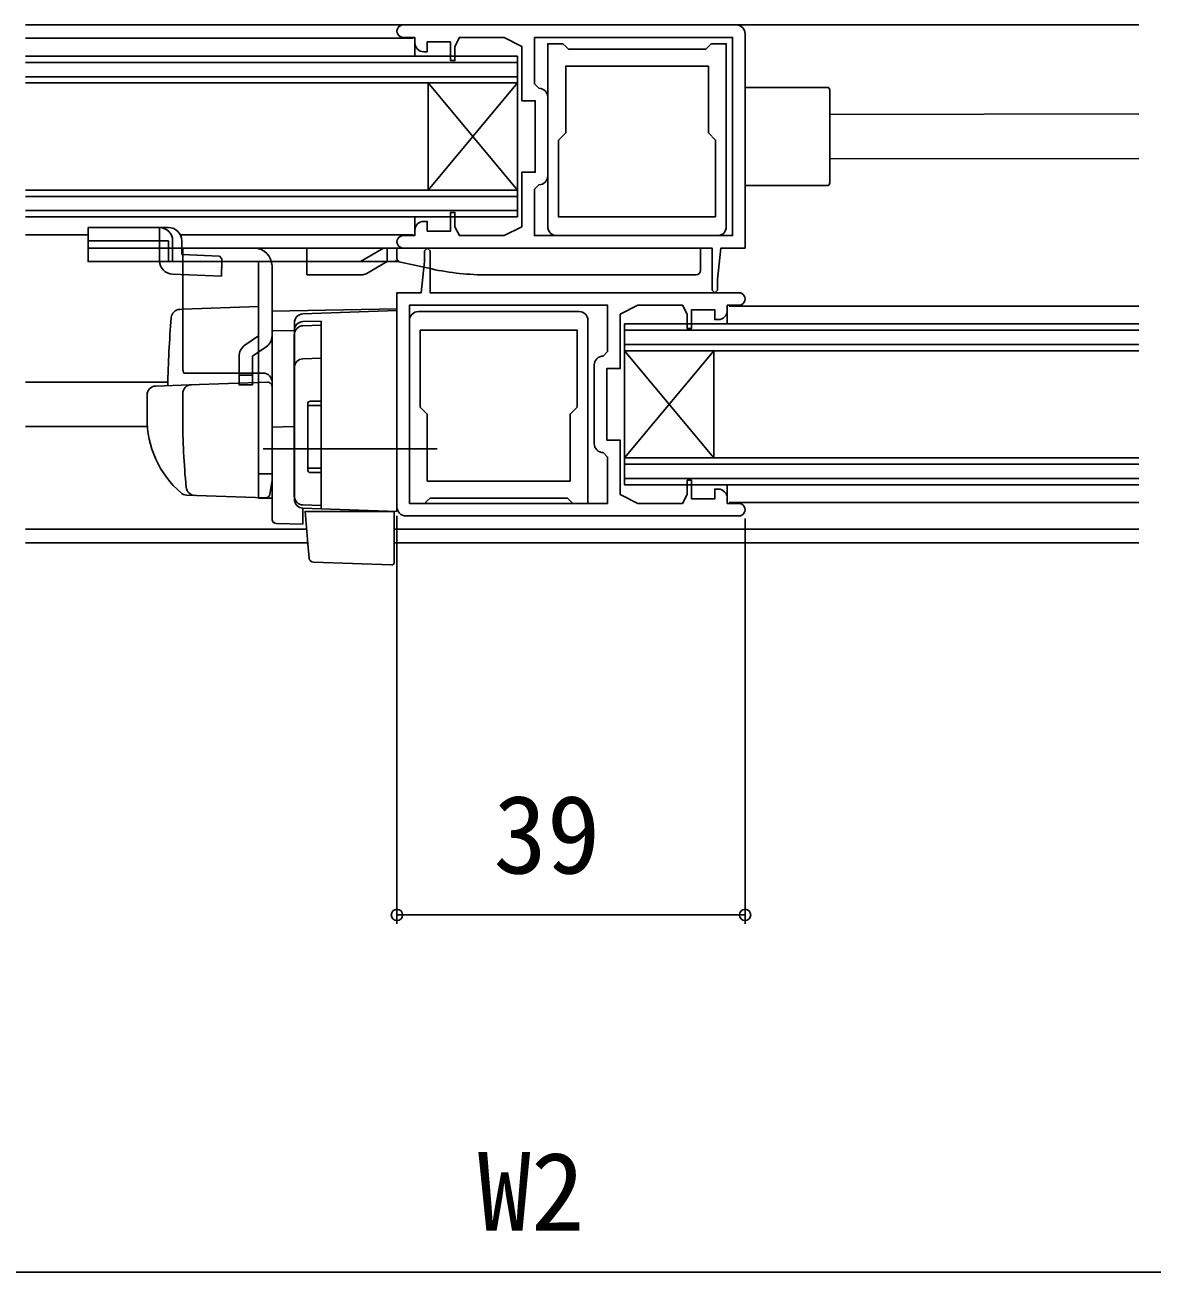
# Model space of a CAD drawing. Units: millimetres, scale not verified. Extents: x -525 to 525, y -782 to 777.
# Drawn here: x 193.3 to 319.6, y 203.1 to 342.8 of the extents above; entities that cross this region are included whole.
import ezdxf
from ezdxf.enums import TextEntityAlignment as Align

# ---------------------------------------------------------------- set-up
doc = ezdxf.new("R2010")
doc.units = ezdxf.units.MM
doc.header["$LTSCALE"] = 4
for name, color, linetype in [('0-2_YKK_11', 7, 'Continuous'), ('0-3_YKK_12', 2, 'Continuous'), ('0-4_YKK_13', 4, 'Continuous'), ('0-6_YKK_D', 6, 'Continuous')]:
    doc.layers.add(name, color=color, linetype=linetype)
doc.styles.add('ＭＳ ゴシック', font='')
doc.styles.get('ＭＳ ゴシック').set_extended_font_data('MS Gothic')

msp = doc.modelspace()

# ---------------------------------------------------------------- linework, layer by layer
at = {"layer": '0-2_YKK_11'}
for p, q in [((272.999, 342.8), (235.699, 342.8)), ((251.899, 325.9), (251.899, 334.7)), ((252.899, 319.2), (270.899, 319.2)), ((255.399, 310.701), (237.399, 310.701)), ((257.099, 304.701), (257.099, 295.901)), ((235.999, 287.801), (273.299, 287.801))]:
    msp.add_line(p, q, dxfattribs=at)
for points in [[(235.699, 317.8), (270.299, 317.8), (270.299, 313.1), (270.599, 312.8), (270.899, 313.1), (270.899, 314.3), (271.299, 317.8), (273.999, 317.8), (273.999, 341.8)], [(235.699, 341.4), (236.999, 341.4), (236.999, 340.8)], [(237.999, 339.8), (238.399, 339.8), (238.399, 340.9), (240.999, 340.9), (240.999, 338.8), (241.499, 338.8), (241.499, 340.4), (241.999, 341.4), (246.999, 341.4), (248.999, 340.4), (248.999, 334.3), (250.499, 334.3), (250.499, 326.3), (248.999, 326.3), (248.999, 320.2), (246.999, 319.2), (241.999, 319.2), (241.499, 320.2), (241.499, 321.8), (240.999, 321.8), (240.999, 319.7), (238.399, 319.7), (238.399, 320.8), (237.999, 320.8)], [(250.399, 341.4), (272.599, 341.4), (272.599, 319.2), (250.399, 319.2), (250.399, 324.4), (250.899, 324.9)], [(250.899, 335.7), (250.399, 336.2), (250.399, 341.4)], [(271.899, 320.2), (271.899, 340.7), (270.199, 340.7), (269.899, 340.4), (269.599, 340.1), (254.199, 340.1), (253.899, 340.4), (253.599, 340.7), (251.899, 340.7), (251.899, 320.2)], [(236.999, 319.8), (236.999, 319.2), (235.699, 319.2)], [(273.299, 312.801), (238.699, 312.801), (238.699, 317.501), (238.399, 317.801), (238.099, 317.501), (238.099, 316.301), (237.699, 312.801), (234.999, 312.801), (234.999, 288.801)], [(258.599, 289.201), (236.399, 289.201), (236.399, 311.401), (258.599, 311.401), (258.599, 306.201), (258.099, 305.701)], [(270.999, 290.801), (270.599, 290.801), (270.599, 289.701), (267.999, 289.701), (267.999, 291.801), (267.499, 291.801), (267.499, 290.201), (266.999, 289.201), (261.999, 289.201), (259.999, 290.201), (259.999, 296.301), (258.499, 296.301), (258.499, 304.301), (259.999, 304.301), (259.999, 310.401), (261.999, 311.401), (266.999, 311.401), (267.499, 310.401), (267.499, 308.801), (267.999, 308.801), (267.999, 310.901), (270.599, 310.901), (270.599, 309.801), (270.999, 309.801)], [(271.999, 310.801), (271.999, 311.401), (273.299, 311.401)], [(236.399, 309.701), (236.399, 289.201), (238.099, 289.201), (238.399, 289.501), (238.699, 289.801), (254.099, 289.801), (254.399, 289.501), (254.699, 289.201), (256.399, 289.201), (256.399, 309.701)], [(258.099, 294.901), (258.599, 294.401), (258.599, 289.201)], [(273.299, 289.201), (271.999, 289.201), (271.999, 289.801)]]:
    msp.add_lwpolyline(points, dxfattribs=at)
for points in [[(270.699, 321.3), (253.099, 321.3), (253.099, 329.9), (253.899, 330.7), (253.899, 338.2), (269.899, 338.2), (269.899, 330.7), (270.699, 329.9)], [(237.599, 308.601), (255.199, 308.601), (255.199, 300.001), (254.399, 299.201), (254.399, 291.701), (238.399, 291.701), (238.399, 299.201), (237.599, 300.001)]]:
    msp.add_lwpolyline(points, close=True, dxfattribs=at)
for centre, radius, start, end in [((235.699, 342.1), 0.7, 89.99999, 270.00001), ((272.999, 341.8), 1, 0.00001, 89.99999), ((237.999, 340.8), 1, 180.00001, 269.99999), ((250.899, 334.7), 1, 0.00001, 89.99999), ((250.899, 325.9), 1, 270.00001, 359.99999), ((237.999, 319.8), 1, 90.00001, 179.99999), ((252.899, 320.2), 1, 180.00001, 269.99999), ((270.899, 320.2), 1, 270.00001, 359.99999), ((235.699, 318.5), 0.7, 89.99999, 270.00001), ((273.299, 312.101), 0.7, 269.99999, 90.00001), ((237.399, 309.701), 1, 90.00001, 179.99999), ((255.399, 309.701), 1, 0.00001, 89.99999), ((270.999, 310.801), 1, 270.00001, 359.99999), ((258.099, 304.701), 1, 90.00001, 179.99999), ((258.099, 295.901), 1, 180.00001, 269.99999), ((270.999, 289.801), 1, 0.00001, 89.99999), ((273.299, 288.501), 0.7, 269.99999, 90.00001), ((235.999, 288.801), 1, 180.00001, 269.99999)]:
    msp.add_arc(centre, radius, start, end, dxfattribs=at)
at = {"layer": '0-3_YKK_12'}
for p, q in [((318.099, 342.8), (193.382, 342.8)), ((193.382, 341.3), (236.799, 341.3)), ((236.999, 339.3), (236.999, 340.9)), ((193.382, 339.3), (248.499, 339.3)), ((193.382, 338.6), (248.499, 338.6)), ((248.499, 321.3), (248.499, 339.3)), ((193.382, 337), (248.499, 337)), ((193.382, 336.3), (248.499, 336.3)), ((238.5, 324.3), (238.499, 336.3)), ((238.499, 336.3), (248.499, 324.3)), ((238.5, 324.3), (248.499, 336.3)), ((318.099, 332.83), (283.499, 332.777)), ((318.099, 327.847), (283.499, 327.794)), ((193.382, 324.3), (248.499, 324.3)), ((193.382, 323.6), (248.499, 323.6)), ((193.382, 322), (248.499, 322)), ((193.382, 321.3), (248.499, 321.3)), ((236.999, 319.813), (237, 321.3)), ((193.382, 319.3), (200.399, 319.3)), ((210.725, 319.3), (236.799, 319.3)), ((271.998, 309.301), (271.998, 310.774)), ((272.199, 311.301), (318.099, 311.301)), ((260.499, 309.301), (318.099, 309.301)), ((260.499, 291.301), (260.499, 309.301)), ((260.499, 308.601), (318.099, 308.601)), ((260.499, 307.001), (318.099, 307.001)), ((260.499, 306.301), (318.099, 306.301)), ((270.499, 294.301), (260.499, 306.301)), ((270.499, 306.301), (260.499, 294.301)), ((270.499, 294.301), (270.499, 306.301)), ((209.326, 302.8), (193.382, 302.8)), ((207.035, 297.8), (193.382, 297.8)), ((260.499, 294.301), (318.099, 294.301)), ((260.499, 293.601), (318.099, 293.601)), ((260.499, 292.001), (318.099, 292.001)), ((260.499, 291.301), (318.099, 291.301)), ((271.999, 289.803), (271.999, 291.301)), ((272.199, 289.301), (318.099, 289.301)), ((193.382, 286.3), (224.874, 286.3)), ((234.699, 286.3), (318.099, 286.3)), ((193.382, 284.8), (225.005, 284.8)), ((234.699, 284.8), (318.099, 284.8))]:
    msp.add_line(p, q, dxfattribs=at)
at = {"layer": '0-4_YKK_13'}
for p, q in [((283.199, 335.8), (273.999, 335.8)), ((283.499, 335.5), (283.499, 325.1)), ((283.199, 324.8), (273.999, 324.8)), ((200.399, 319.661), (200.399, 320.1)), ((208.399, 320.1), (209.398, 320.1)), ((200.399, 319.661), (200.399, 317.8)), ((208.399, 318.6), (200.399, 318.6)), ((208.399, 319.661), (208.399, 317.8)), ((209.398, 318.6), (208.399, 318.6)), ((209.398, 316.3), (209.398, 318.6)), ((209.865, 317.8), (209.865, 318.6)), ((210.898, 317.8), (210.898, 318.6)), ((235, 317.8), (208.399, 317.8)), ((208.399, 316.389), (208.399, 317.8)), ((209.865, 316.39), (209.865, 317.8)), ((210.899, 317.1), (210.899, 317.8)), ((210.999, 304.3), (210.999, 317.8)), ((210.999, 317.8), (218.999, 317.8)), ((224.899, 317.8), (224.899, 316.3)), ((233.497, 317.8), (230.897, 316.3)), ((233.899, 317.8), (233.899, 316.3)), ((268.5, 317.8), (235.5, 317.8)), ((268.5, 317.8), (269, 317.8)), ((269, 317.8), (269, 315.3)), ((208.399, 316.3), (234.844, 316.3)), ((210.899, 317.1), (215.099, 316.909)), ((219.499, 316.3), (210.999, 316.3)), ((215.099, 316.909), (215.389, 316.6)), ((215.33, 314.66), (215.38, 316.3)), ((215.38, 316.3), (215.389, 316.6)), ((219.499, 303.8), (219.499, 316.3)), ((220.999, 315.8), (220.999, 307.973)), ((224.899, 316.3), (224.899, 314.8)), ((231.53, 314.934), (233.899, 316.3)), ((234.844, 316.3), (234.949, 316.45)), ((235.154, 316.3), (234.844, 316.3)), ((234.949, 316.45), (235.049, 316.45)), ((235.049, 316.45), (235.154, 316.3)), ((235.154, 316.3), (235.205, 316.3)), ((238.892, 315.466), (235.395, 316.215)), ((209.852, 314.89), (215.33, 314.66)), ((224.899, 314.8), (231.031, 314.8)), ((268.5, 314.8), (245.178, 314.8)), ((210.999, 310.951), (210.672, 310.939)), ((219.499, 311.248), (210.999, 310.951)), ((219.499, 311.248), (219.499, 303.8)), ((234.999, 311), (220.999, 310.756)), ((220.999, 310.299), (220.999, 310.311)), ((220.999, 310.099), (220.999, 310.299)), ((234.999, 310.8), (224.464, 310.432)), ((234.999, 288.3), (234.999, 311)), ((223.499, 308.567), (223.499, 309.433)), ((224.463, 309.103), (226.498, 309.174)), ((226.499, 309.633), (224.464, 309.57)), ((226.498, 309.174), (226.498, 300.656)), ((226.499, 305.977), (226.499, 309.633)), ((217.954, 306.92), (219.499, 307.973)), ((220.999, 308.527), (223.499, 308.561)), ((220.999, 307.973), (220.999, 289.8)), ((223.498, 290.026), (223.498, 308.104)), ((223.499, 308.567), (223.499, 289.667)), ((218.799, 305.68), (220.344, 306.734)), ((226.499, 305.012), (226.499, 305.977)), ((218.799, 305.68), (218.799, 303.8)), ((224.463, 305.403), (226.498, 305.474)), ((219.999, 303.8), (211.133, 303.8)), ((217.299, 303.55), (218.799, 303.55)), ((218.799, 302.473), (218.799, 303.8)), ((219.499, 303.8), (219.499, 302.748)), ((207.964, 302.345), (211.751, 302.477)), ((211.751, 302.477), (220.481, 302.782)), ((220.999, 302.282), (220.999, 291.8)), ((206.999, 301.345), (206.999, 298.8)), ((210.999, 298.8), (210.999, 301.503)), ((224.998, 300.356), (224.998, 292.956)), ((225.298, 300.656), (226.498, 300.656)), ((220.999, 298.5), (220.999, 299.1)), ((226.498, 300.156), (224.998, 300.156)), ((220.999, 297.5), (220.999, 298.1)), ((223.499, 297.8), (220.999, 297.756)), ((239.499, 295.3), (219.999, 295.3)), ((220.999, 294.5), (220.999, 295.1)), ((220.999, 293.5), (220.999, 294.1)), ((220.999, 293.5), (220.999, 294.1)), ((220.999, 293.5), (220.999, 294.1)), ((220.999, 293.5), (220.999, 291.8)), ((220.999, 293.5), (220.999, 291.8)), ((220.999, 292.5), (219.499, 292.5)), ((226.498, 293.156), (224.998, 293.156)), ((225.298, 292.656), (226.498, 292.656)), ((226.498, 292.656), (226.498, 288.956)), ((220.96, 291.545), (220.766, 290.252)), ((220.999, 291.8), (220.96, 291.545)), ((212.258, 290.105), (211.409, 290.135)), ((220.254, 289.826), (211.425, 290.134)), ((226.498, 288.956), (224.463, 289.027)), ((226.499, 288.597), (224.464, 288.668)), ((224.464, 288.668), (224.464, 286.883)), ((221.49, 286.935), (224.464, 286.883)), ((225.014, 284.69), (224.975, 285.146)), ((225.156, 283.073), (225.014, 284.69)), ((234.699, 284.322), (234.699, 282.611)), ((225.637, 282.616), (234.388, 282.311))]:
    msp.add_line(p, q, dxfattribs=at)
for points in [[(200.399, 320.1), (208.399, 320.1), (208.399, 319.661)], [(208.399, 316.3), (200.399, 316.3), (200.399, 317.8), (208.399, 317.8)], [(235, 316.704), (235, 317.8), (235.5, 317.8)], [(220.999, 297.756), (220.999, 308.527), (220.999, 310.756)], [(218.799, 302.473), (217.299, 302.473), (217.299, 303.8), (217.299, 305.68)], [(234.999, 288.3), (226.499, 288.597), (226.499, 289.596), (226.499, 305.012)], [(220.999, 289.8), (219.499, 289.8), (219.499, 303.8)], [(220.999, 287.435), (220.999, 294.447), (220.999, 297.3), (220.999, 297.756)], [(224.975, 285.146), (224.699, 288.3), (224.729, 288.3)], [(224.729, 288.3), (234.699, 288.3), (234.699, 284.958), (234.699, 284.322)]]:
    msp.add_lwpolyline(points, dxfattribs=at)
for centre, radius, start, end in [((283.199, 335.5), 0.3, 0, 90), ((283.199, 325.1), 0.3, 270, 0), ((208.382, 318.617), 1.483, 359.35664, 89.34185), ((209.398, 318.6), 1.5, 0, 90), ((218.999, 315.8), 2, 0, 90), ((209.899, 316.389), 1.5, 180, 268.23761), ((235.5, 316.704), 0.5, 180, 257.90524), ((231.031, 315.8), 1, 270, 299.98), ((245.178, 344.8), 30, 257.90524, 270), ((268.5, 315.3), 0.5, 270, 0), ((210.707, 309.94), 1, 92, 175.1492), ((224.499, 309.433), 1, 92, 180), ((324.299, 300.3), 115, 175.1492, 178.95761), ((224.498, 308.571), 1, 91.97531, 180.18561), ((224.498, 308.104), 1, 92, 180), ((219.499, 307.973), 1.5, 304.28688, 0), ((218.799, 305.68), 1.5, 124.28688, 180), ((224.498, 304.404), 1, 92, 180), ((211.999, 304.3), 1, 180, 210), ((219.999, 302.8), 1, 0, 90), ((207.999, 301.345), 1, 92, 180), ((211.999, 301.503), 1, 92, 180), ((220.499, 302.282), 0.5, 0, 92), ((225.298, 300.356), 0.3, 90, 180), ((217.998, 298.7), 11, 179.4814, 229.17186), ((291.999, 298.812), 81, 180.00856, 185.53061), ((225.298, 292.956), 0.3, 180, 270), ((212.371, 291.102), 1, 185.53061, 268), ((211.46, 291.134), 1, 229.17186, 268), ((220.272, 290.326), 0.5, 268, 351.46923), ((224.498, 290.026), 1, 180, 268), ((224.499, 289.667), 1, 180, 268), ((221.499, 287.435), 0.5, 180, 196.57035), ((221.499, 287.435), 0.5, 180, 269), ((225.654, 283.116), 0.5, 185, 268.02699), ((234.399, 282.611), 0.3, 268, 0)]:
    msp.add_arc(centre, radius, start, end, dxfattribs=at)
msp.add_ellipse((211.399, 317.1), major_axis=(0, 9.5), ratio=0.421053, start_param=4.5538307, end_param=4.6280786, dxfattribs=at)
at = {"layer": '0-6_YKK_D'}
for p, q in [((234.999, 287.801), (234.999, 242.1)), ((273.999, 287.501), (273.999, 242.1)), ((234.999, 243.1), (273.999, 243.1)), ((115, 203.1), (393.999, 203.1))]:
    msp.add_line(p, q, dxfattribs=at)
for centre in [(234.999, 243.1), (273.999, 243.1)]:
    msp.add_circle(centre, 0.637, dxfattribs=at)

# ---------------------------------------------------------------- texts
at = {"layer": '0-6_YKK_D', "style": 'ＭＳ ゴシック'}
for s, p in [('39', (245.805, 245.1)), ('W2', (244.033, 205.1))]:
    msp.add_text(s, height=8.798, dxfattribs=at).set_placement(p, align=Align.BOTTOM_LEFT)

doc.saveas('drawing.dxf')
